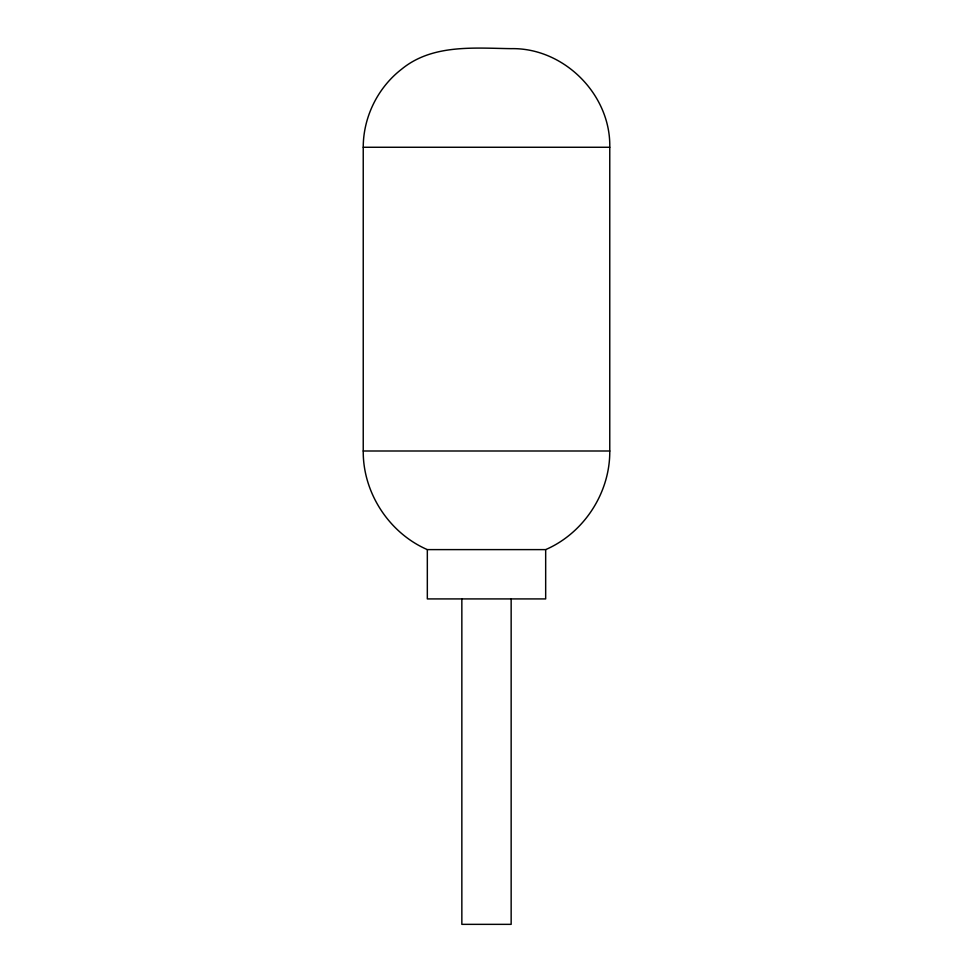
<?xml version="1.0" encoding="UTF-8"?>
<svg xmlns="http://www.w3.org/2000/svg" width="973" height="973" viewBox="0 0 973 973"><rect width="100%" height="100%" fill="white"/><g stroke="black" fill="none" stroke-linecap="round" stroke-linejoin="round"><path stroke-width="1.46" d="M609.767 450.998C610.132 492.739 583.958 532.997 545.671 549.611L427.329 549.611C389.042 532.997 362.868 492.739 363.233 450.998L363.233 147.264C363.245 117.04 377.84 87.448 401.813 69.034C432.486 43.943 474.35 48.164 511.153 48.65C563.866 47.543 610.874 94.551 609.767 147.264L609.767 450.998L363.233 450.998M363.233 147.264L609.767 147.264M545.671 549.611L545.671 598.918L427.329 598.918L427.329 549.611M511.153 598.918L511.153 924.35L461.847 924.35L461.847 598.918"/></g></svg>
